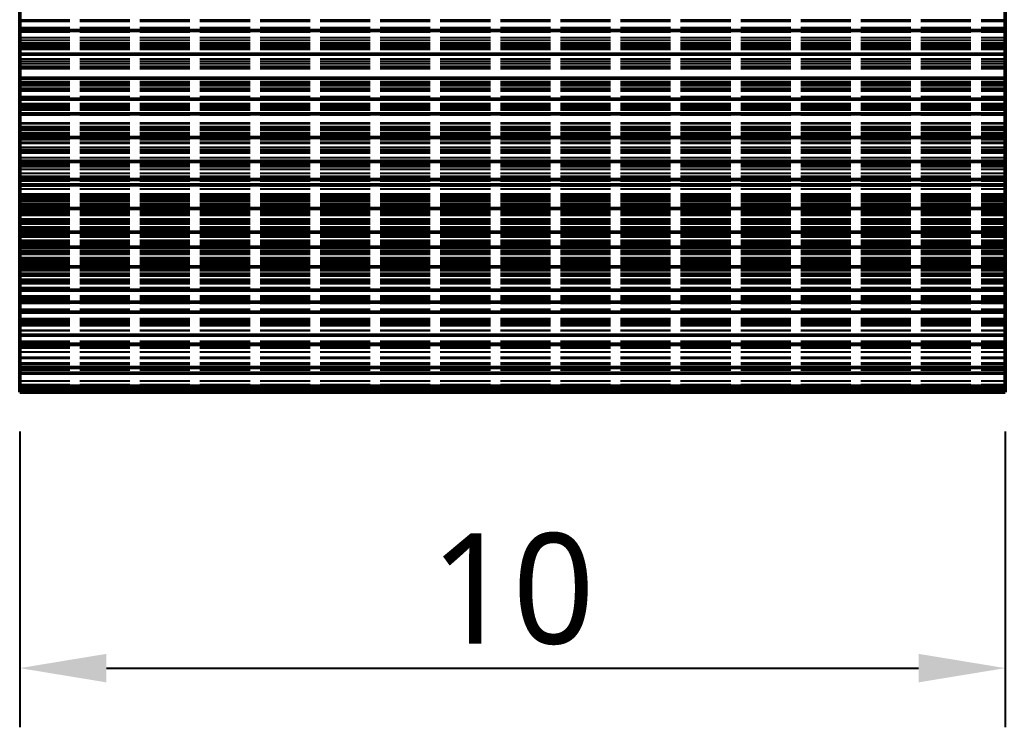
# Model space of a CAD drawing. Header units: millimetres. Extents: x 0 to 420, y 0 to 297.
# Drawn here: x 239.97 to 264.97, y 176.47 to 194.41 of the extents above; entities that cross this region are included whole.
import ezdxf

# ---------------------------------------------------------------- set-up
doc = ezdxf.new("R2010")
doc.units = ezdxf.units.MM
doc.linetypes.add('DASHED', pattern=[1.524, 1.27, -0.254])
for name, color, linetype, lineweight in [('DIM', 3, 'CONTINUOUS', 18), ('HIDDEN', 8, 'DASHED', 25), ('VISIBLE', 7, 'CONTINUOUS', 50)]:
    doc.layers.add(name, color=color, linetype=linetype, lineweight=lineweight)
doc.styles.add('CJK', font='NotoSansCJK-Regular.ttc')
doc.dimstyles.new('GB', dxfattribs={"dimtxt": 2.8, "dimasz": 2.2, "dimexe": 1.5, "dimexo": 1, "dimgap": 0.6, "dimtad": 1, "dimlfac": 100, "dimzin": 12, "dimdsep": 46, "dimtxsty": 'CJK', "dimcen": 2.5, "dimazin": 3, "dimtfac": 0.5, "dimtmove": 2, "dimatfit": 3})

msp = doc.modelspace()

# ---------------------------------------------------------------- linework, layer by layer
at = {"layer": 'HIDDEN'}
for points in [[(239.96812, 194.38135), (239.96812, 194.98568)], [(239.96812, 194.85709), (239.96812, 194.37144)], [(264.96812, 194.38135), (264.96812, 194.98568)], [(264.96812, 194.85709), (264.96812, 194.37144)], [(239.96812, 194.21038), (239.96812, 194.67403)], [(239.96812, 194.40438), (239.96812, 194.55313)], [(239.96812, 193.95716), (239.96812, 194.5531)], [(239.96812, 194.55158), (239.96812, 194.10235)], [(264.96812, 194.21038), (264.96812, 194.67403)], [(264.96812, 194.40438), (264.96812, 194.55313)], [(264.96812, 193.95716), (264.96812, 194.5531)], [(264.96812, 194.55158), (264.96812, 194.10235)], [(239.96812, 194.40737), (239.96812, 193.81424)], [(239.96812, 194.40438), (264.96812, 194.40438)], [(239.96812, 193.81686), (239.96812, 194.40438)], [(239.96812, 194.38135), (264.96812, 194.38135)], [(239.96812, 193.77419), (239.96812, 194.38135)], [(239.96812, 194.37144), (264.96812, 194.37144)], [(239.96812, 194.37144), (239.96812, 193.88915)], [(264.96812, 194.40737), (264.96812, 193.81424)], [(264.96812, 193.81686), (264.96812, 194.40438)], [(264.96812, 193.77419), (264.96812, 194.38135)], [(264.96812, 194.37144), (264.96812, 193.88915)], [(239.96812, 194.21038), (264.96812, 194.21038)], [(239.96812, 193.75017), (239.96812, 194.21038)], [(239.96812, 194.20304), (264.96812, 194.20304)], [(239.96812, 193.71115), (239.96812, 194.20304)], [(239.96812, 194.20304), (239.96812, 194.05944)], [(239.96812, 194.10235), (264.96812, 194.10235)], [(239.96812, 194.10235), (239.96812, 193.65664)], [(239.96812, 194.05944), (239.96812, 193.918)], [(264.96812, 193.75017), (264.96812, 194.21038)], [(264.96812, 193.71115), (264.96812, 194.20304)], [(264.96812, 194.20304), (264.96812, 194.05944)], [(264.96812, 194.10235), (264.96812, 193.65664)], [(264.96812, 194.05944), (264.96812, 193.918)], [(239.96812, 193.95716), (264.96812, 193.95716)], [(239.96812, 193.35846), (239.96812, 193.95716)], [(239.96812, 193.918), (239.96812, 193.77873)], [(239.96812, 193.88915), (264.96812, 193.88915)], [(239.96812, 193.88915), (239.96812, 193.41012)], [(239.96812, 193.81686), (264.96812, 193.81686)], [(239.96812, 193.22664), (239.96812, 193.81686)], [(239.96812, 193.81424), (264.96812, 193.81424)], [(239.96812, 193.81424), (239.96812, 193.21839)], [(239.96812, 193.77873), (264.96812, 193.77873)], [(239.96812, 193.77873), (239.96812, 193.19134)], [(239.96812, 193.77419), (264.96812, 193.77419)], [(239.96812, 193.21442), (239.96812, 193.77419)], [(239.96812, 193.75017), (264.96812, 193.75017)], [(239.96812, 193.29335), (239.96812, 193.75017)], [(264.96812, 193.35846), (264.96812, 193.95716)], [(264.96812, 193.918), (264.96812, 193.77873)], [(264.96812, 193.88915), (264.96812, 193.41012)], [(264.96812, 193.22664), (264.96812, 193.81686)], [(264.96812, 193.81424), (264.96812, 193.21839)], [(264.96812, 193.77873), (264.96812, 193.19134)], [(264.96812, 193.21442), (264.96812, 193.77419)], [(264.96812, 193.29335), (264.96812, 193.75017)], [(239.96812, 193.71115), (264.96812, 193.71115)], [(239.96812, 193.22242), (239.96812, 193.71115)], [(239.96812, 193.65664), (264.96812, 193.65664)], [(239.96812, 193.65664), (239.96812, 193.21442)], [(264.96812, 193.22242), (264.96812, 193.71115)], [(264.96812, 193.65664), (264.96812, 193.21442)], [(239.96812, 193.41012), (264.96812, 193.41012)], [(239.96812, 193.41012), (239.96812, 192.9343)], [(239.96812, 193.35846), (264.96812, 193.35846)], [(239.96812, 192.75714), (239.96812, 193.35846)], [(239.96812, 193.29335), (264.96812, 193.29335)], [(239.96812, 192.8399), (239.96812, 193.29335)], [(264.96812, 193.41012), (264.96812, 192.9343)], [(264.96812, 192.75714), (264.96812, 193.35846)], [(264.96812, 192.8399), (264.96812, 193.29335)], [(239.96812, 193.22664), (264.96812, 193.22664)], [(239.96812, 192.63388), (239.96812, 193.22664)], [(239.96812, 193.22242), (264.96812, 193.22242)], [(239.96812, 192.73677), (239.96812, 193.22242)], [(239.96812, 193.21839), (264.96812, 193.21839)], [(239.96812, 193.21839), (239.96812, 192.61995)], [(239.96812, 193.21442), (264.96812, 193.21442)], [(239.96812, 193.19134), (264.96812, 193.19134)], [(239.96812, 193.19134), (239.96812, 192.60145)], [(239.96812, 193.16914), (264.96812, 193.16914)], [(239.96812, 193.04202), (239.96812, 193.16914)], [(239.96812, 193.16914), (239.96812, 192.66686)], [(239.96812, 192.91707), (239.96812, 193.04202)], [(264.96812, 192.63388), (264.96812, 193.22664)], [(264.96812, 192.73677), (264.96812, 193.22242)], [(264.96812, 193.21839), (264.96812, 192.61995)], [(264.96812, 193.19134), (264.96812, 192.60145)], [(264.96812, 193.04202), (264.96812, 193.16914)], [(264.96812, 193.16914), (264.96812, 192.66686)], [(264.96812, 192.91707), (264.96812, 193.04202)], [(239.96812, 192.9343), (264.96812, 192.9343)], [(239.96812, 192.9343), (239.96812, 192.46163)], [(239.96812, 192.79432), (239.96812, 192.91707)], [(239.96812, 192.8399), (264.96812, 192.8399)], [(239.96812, 192.38978), (239.96812, 192.8399)], [(239.96812, 192.79432), (264.96812, 192.79432)], [(239.96812, 192.20768), (239.96812, 192.79432)], [(239.96812, 192.75714), (264.96812, 192.75714)], [(239.96812, 192.1533), (239.96812, 192.75714)], [(264.96812, 192.9343), (264.96812, 192.46163)], [(264.96812, 192.79432), (264.96812, 192.91707)], [(264.96812, 192.38978), (264.96812, 192.8399)], [(264.96812, 192.20768), (264.96812, 192.79432)], [(264.96812, 192.1533), (264.96812, 192.75714)], [(239.96812, 192.73677), (264.96812, 192.73677)], [(239.96812, 192.25416), (239.96812, 192.73677)], [(239.96812, 192.66686), (264.96812, 192.66686)], [(239.96812, 192.66686), (239.96812, 192.16741)], [(239.96812, 192.63388), (264.96812, 192.63388)], [(239.96812, 192.03871), (239.96812, 192.63388)], [(239.96812, 192.62883), (264.96812, 192.62883)], [(239.96812, 192.12079), (239.96812, 192.62883)], [(239.96812, 192.62883), (239.96812, 192.51129)], [(239.96812, 192.61995), (264.96812, 192.61995)], [(239.96812, 192.61995), (239.96812, 192.38978)], [(239.96812, 192.60145), (264.96812, 192.60145)], [(239.96812, 192.60145), (239.96812, 192.0092)], [(239.96812, 192.51129), (239.96812, 192.39594)], [(264.96812, 192.25416), (264.96812, 192.73677)], [(264.96812, 192.66686), (264.96812, 192.16741)], [(264.96812, 192.03871), (264.96812, 192.63388)], [(264.96812, 192.12079), (264.96812, 192.62883)], [(264.96812, 192.62883), (264.96812, 192.51129)], [(264.96812, 192.61995), (264.96812, 192.38978)], [(264.96812, 192.60145), (264.96812, 192.0092)], [(264.96812, 192.51129), (264.96812, 192.39594)], [(239.96812, 192.46163), (264.96812, 192.46163)], [(239.96812, 192.46163), (239.96812, 191.99208)], [(239.96812, 192.39594), (239.96812, 192.28279)], [(239.96812, 192.28279), (264.96812, 192.28279)], [(239.96812, 192.28279), (239.96812, 191.69688)], [(239.96812, 192.25416), (264.96812, 192.25416)], [(239.96812, 191.77453), (239.96812, 192.25416)], [(264.96812, 192.46163), (264.96812, 191.99208)], [(264.96812, 192.39594), (264.96812, 192.28279)], [(264.96812, 192.28279), (264.96812, 191.69688)], [(264.96812, 191.77453), (264.96812, 192.25416)], [(239.96812, 192.20768), (264.96812, 192.20768)], [(239.96812, 191.61888), (239.96812, 192.20768)], [(239.96812, 192.16741), (264.96812, 192.16741)], [(239.96812, 192.16741), (239.96812, 191.67073)], [(239.96812, 192.1533), (264.96812, 192.1533)], [(239.96812, 191.54705), (239.96812, 192.1533)], [(239.96812, 192.12079), (264.96812, 192.12079)], [(239.96812, 191.6154), (239.96812, 192.12079)], [(239.96812, 192.03871), (264.96812, 192.03871)], [(239.96812, 191.44125), (239.96812, 192.03871)], [(239.96812, 192.0092), (264.96812, 192.0092)], [(239.96812, 192.0092), (239.96812, 191.41472)], [(264.96812, 191.61888), (264.96812, 192.20768)], [(264.96812, 192.16741), (264.96812, 191.67073)], [(264.96812, 191.54705), (264.96812, 192.1533)], [(264.96812, 191.6154), (264.96812, 192.12079)], [(264.96812, 191.44125), (264.96812, 192.03871)], [(264.96812, 192.0092), (264.96812, 191.41472)], [(239.96812, 191.99208), (264.96812, 191.99208)], [(239.96812, 191.99208), (239.96812, 191.52563)], [(239.96812, 191.79311), (264.96812, 191.79311)], [(239.96812, 191.69226), (239.96812, 191.79311)], [(239.96812, 191.79311), (239.96812, 191.27556)], [(239.96812, 191.77453), (264.96812, 191.77453)], [(239.96812, 191.29786), (239.96812, 191.77453)], [(264.96812, 191.99208), (264.96812, 191.52563)], [(264.96812, 191.69226), (264.96812, 191.79311)], [(264.96812, 191.79311), (264.96812, 191.27556)], [(264.96812, 191.29786), (264.96812, 191.77453)], [(239.96812, 191.69688), (264.96812, 191.69688)], [(239.96812, 191.69688), (239.96812, 191.10899)], [(239.96812, 191.59362), (239.96812, 191.69226)], [(239.96812, 191.67073), (264.96812, 191.67073)], [(239.96812, 191.67073), (239.96812, 191.17679)], [(239.96812, 191.61888), (264.96812, 191.61888)], [(239.96812, 191.02803), (239.96812, 191.61888)], [(239.96812, 191.6154), (264.96812, 191.6154)], [(239.96812, 191.1126), (239.96812, 191.6154)], [(239.96812, 191.49719), (239.96812, 191.59362)], [(239.96812, 191.54705), (264.96812, 191.54705)], [(239.96812, 191.06223), (239.96812, 191.54705)], [(239.96812, 191.52563), (264.96812, 191.52563)], [(239.96812, 191.52563), (239.96812, 191.06223)], [(264.96812, 191.69688), (264.96812, 191.10899)], [(264.96812, 191.59362), (264.96812, 191.69226)], [(264.96812, 191.67073), (264.96812, 191.17679)], [(264.96812, 191.02803), (264.96812, 191.61888)], [(264.96812, 191.1126), (264.96812, 191.6154)], [(264.96812, 191.49719), (264.96812, 191.59362)], [(264.96812, 191.06223), (264.96812, 191.54705)], [(264.96812, 191.52563), (264.96812, 191.06223)], [(239.96812, 191.49719), (264.96812, 191.49719)], [(239.96812, 190.91305), (239.96812, 191.49719)], [(239.96812, 191.44125), (264.96812, 191.44125)], [(239.96812, 190.84163), (239.96812, 191.44125)], [(239.96812, 191.41472), (264.96812, 191.41472)], [(239.96812, 191.41472), (239.96812, 190.81813)], [(239.96812, 191.368), (264.96812, 191.368)], [(239.96812, 190.84522), (239.96812, 191.368)], [(239.96812, 191.368), (239.96812, 191.27684)], [(239.96812, 191.29786), (264.96812, 191.29786)], [(239.96812, 190.82412), (239.96812, 191.29786)], [(239.96812, 191.27684), (239.96812, 191.18791)], [(239.96812, 191.27556), (264.96812, 191.27556)], [(239.96812, 191.27556), (239.96812, 190.76033)], [(264.96812, 190.91305), (264.96812, 191.49719)], [(264.96812, 190.84163), (264.96812, 191.44125)], [(264.96812, 191.41472), (264.96812, 190.81813)], [(264.96812, 190.84522), (264.96812, 191.368)], [(264.96812, 191.368), (264.96812, 191.27684)], [(264.96812, 190.82412), (264.96812, 191.29786)], [(264.96812, 191.27684), (264.96812, 191.18791)], [(264.96812, 191.27556), (264.96812, 190.76033)], [(239.96812, 191.18791), (239.96812, 191.10119)], [(239.96812, 191.17679), (264.96812, 191.17679)], [(239.96812, 191.17679), (239.96812, 190.68553)], [(239.96812, 191.1126), (264.96812, 191.1126)], [(239.96812, 190.61235), (239.96812, 191.1126)], [(239.96812, 191.10899), (264.96812, 191.10899)], [(239.96812, 191.10899), (239.96812, 190.51926)], [(239.96812, 191.10119), (264.96812, 191.10119)], [(239.96812, 191.10119), (239.96812, 190.51836)], [(239.96812, 191.06223), (264.96812, 191.06223)], [(239.96812, 191.02803), (264.96812, 191.02803)], [(239.96812, 190.43526), (239.96812, 191.02803)], [(264.96812, 191.18791), (264.96812, 191.10119)], [(264.96812, 191.17679), (264.96812, 190.68553)], [(264.96812, 190.61235), (264.96812, 191.1126)], [(264.96812, 191.10899), (264.96812, 190.51926)], [(264.96812, 191.10119), (264.96812, 190.51836)], [(264.96812, 190.43526), (264.96812, 191.02803)], [(239.96812, 190.91305), (264.96812, 190.91305)], [(239.96812, 190.32726), (239.96812, 190.91305)], [(239.96812, 190.84522), (264.96812, 190.84522)], [(239.96812, 190.32455), (239.96812, 190.84522)], [(239.96812, 190.84163), (264.96812, 190.84163)], [(239.96812, 190.23993), (239.96812, 190.84163)], [(239.96812, 190.82412), (264.96812, 190.82412)], [(239.96812, 190.35329), (239.96812, 190.82412)], [(239.96812, 190.81813), (264.96812, 190.81813)], [(239.96812, 190.81813), (239.96812, 190.81031)], [(239.96812, 190.76033), (264.96812, 190.76033)], [(239.96812, 190.76033), (239.96812, 190.24736)], [(264.96812, 190.32726), (264.96812, 190.91305)], [(264.96812, 190.32455), (264.96812, 190.84522)], [(264.96812, 190.23993), (264.96812, 190.84163)], [(264.96812, 190.35329), (264.96812, 190.82412)], [(264.96812, 190.81813), (264.96812, 190.81031)], [(264.96812, 190.76033), (264.96812, 190.24736)], [(239.96812, 190.73275), (264.96812, 190.73275)], [(239.96812, 190.65845), (239.96812, 190.73275)], [(239.96812, 190.73275), (239.96812, 190.20136)], [(239.96812, 190.68553), (264.96812, 190.68553)], [(239.96812, 190.68553), (239.96812, 190.19695)], [(239.96812, 190.58638), (239.96812, 190.65845)], [(239.96812, 190.61235), (264.96812, 190.61235)], [(239.96812, 190.11462), (239.96812, 190.61235)], [(239.96812, 190.51654), (239.96812, 190.58638)], [(239.96812, 190.51926), (264.96812, 190.51926)], [(239.96812, 190.51926), (239.96812, 189.92778)], [(239.96812, 190.51836), (264.96812, 190.51836)], [(239.96812, 190.51836), (239.96812, 189.93409)], [(239.96812, 190.51654), (264.96812, 190.51654)], [(239.96812, 189.9365), (239.96812, 190.51654)], [(264.96812, 190.65845), (264.96812, 190.73275)], [(264.96812, 190.73275), (264.96812, 190.20136)], [(264.96812, 190.68553), (264.96812, 190.19695)], [(264.96812, 190.58638), (264.96812, 190.65845)], [(264.96812, 190.11462), (264.96812, 190.61235)], [(264.96812, 190.51654), (264.96812, 190.58638)], [(264.96812, 190.51926), (264.96812, 189.92778)], [(264.96812, 190.51836), (264.96812, 189.93409)], [(264.96812, 189.9365), (264.96812, 190.51654)], [(239.96812, 190.43526), (264.96812, 190.43526)], [(239.96812, 189.84069), (239.96812, 190.43526)], [(239.96812, 190.42401), (264.96812, 190.42401)], [(239.96812, 189.88792), (239.96812, 190.42401)], [(239.96812, 190.42401), (239.96812, 190.35949)], [(239.96812, 190.35949), (239.96812, 190.29721)], [(239.96812, 190.32726), (264.96812, 190.32726)], [(239.96812, 189.73995), (239.96812, 190.32726)], [(239.96812, 190.32455), (264.96812, 190.32455)], [(239.96812, 189.80597), (239.96812, 190.32455)], [(239.96812, 190.29721), (239.96812, 190.23716)], [(264.96812, 189.84069), (264.96812, 190.43526)], [(264.96812, 189.88792), (264.96812, 190.42401)], [(264.96812, 190.42401), (264.96812, 190.35949)], [(264.96812, 190.35949), (264.96812, 190.29721)], [(264.96812, 189.73995), (264.96812, 190.32726)], [(264.96812, 189.80597), (264.96812, 190.32455)], [(264.96812, 190.29721), (264.96812, 190.23716)], [(239.96812, 190.24736), (264.96812, 190.24736)], [(239.96812, 190.24736), (239.96812, 189.73664)], [(239.96812, 190.23993), (264.96812, 190.23993)], [(239.96812, 189.63626), (239.96812, 190.23993)], [(239.96812, 190.23716), (264.96812, 190.23716)], [(239.96812, 190.23716), (239.96812, 189.65901)], [(239.96812, 190.20136), (264.96812, 190.20136)], [(239.96812, 190.20136), (239.96812, 189.67175)], [(239.96812, 190.19695), (264.96812, 190.19695)], [(239.96812, 190.19695), (239.96812, 189.71102)], [(239.96812, 190.11462), (264.96812, 190.11462)], [(239.96812, 189.6194), (239.96812, 190.11462)], [(264.96812, 190.24736), (264.96812, 189.73664)], [(264.96812, 189.63626), (264.96812, 190.23993)], [(264.96812, 190.23716), (264.96812, 189.65901)], [(264.96812, 190.20136), (264.96812, 189.67175)], [(264.96812, 190.19695), (264.96812, 189.71102)], [(264.96812, 189.6194), (264.96812, 190.11462)], [(239.96812, 189.99097), (264.96812, 189.99097)], [(239.96812, 189.94343), (239.96812, 189.99097)], [(239.96812, 189.99097), (239.96812, 189.44719)], [(239.96812, 189.89813), (239.96812, 189.94343)], [(239.96812, 189.9365), (264.96812, 189.9365)], [(239.96812, 189.35534), (239.96812, 189.9365)], [(239.96812, 189.93409), (264.96812, 189.93409)], [(239.96812, 189.93409), (239.96812, 189.34848)], [(239.96812, 189.92778), (264.96812, 189.92778)], [(239.96812, 189.92778), (239.96812, 189.33466)], [(239.96812, 189.85508), (239.96812, 189.89813)], [(239.96812, 189.88792), (264.96812, 189.88792)], [(239.96812, 189.3534), (239.96812, 189.88792)], [(239.96812, 189.85508), (264.96812, 189.85508)], [(239.96812, 189.28072), (239.96812, 189.85508)], [(239.96812, 189.84069), (264.96812, 189.84069)], [(239.96812, 189.2444), (239.96812, 189.84069)], [(239.96812, 189.80597), (264.96812, 189.80597)], [(239.96812, 189.28946), (239.96812, 189.80597)], [(239.96812, 189.79946), (264.96812, 189.79946)], [(239.96812, 189.25151), (239.96812, 189.79946)], [(239.96812, 189.79946), (239.96812, 189.76175)], [(239.96812, 189.76175), (239.96812, 189.72629)], [(264.96812, 189.94343), (264.96812, 189.99097)], [(264.96812, 189.99097), (264.96812, 189.44719)], [(264.96812, 189.89813), (264.96812, 189.94343)], [(264.96812, 189.35534), (264.96812, 189.9365)], [(264.96812, 189.93409), (264.96812, 189.34848)], [(264.96812, 189.92778), (264.96812, 189.33466)], [(264.96812, 189.85508), (264.96812, 189.89813)], [(264.96812, 189.3534), (264.96812, 189.88792)], [(264.96812, 189.28072), (264.96812, 189.85508)], [(264.96812, 189.2444), (264.96812, 189.84069)], [(264.96812, 189.28946), (264.96812, 189.80597)], [(264.96812, 189.25151), (264.96812, 189.79946)], [(264.96812, 189.79946), (264.96812, 189.76175)], [(264.96812, 189.76175), (264.96812, 189.72629)], [(239.96812, 189.73995), (264.96812, 189.73995)], [(239.96812, 189.15122), (239.96812, 189.73995)], [(239.96812, 189.73664), (264.96812, 189.73664)], [(239.96812, 189.73664), (239.96812, 189.22814)], [(239.96812, 189.72629), (239.96812, 189.69308)], [(239.96812, 189.71102), (264.96812, 189.71102)], [(239.96812, 189.71102), (239.96812, 189.22772)], [(239.96812, 189.69308), (264.96812, 189.69308)], [(239.96812, 189.69308), (239.96812, 189.12119)], [(239.96812, 189.67175), (264.96812, 189.67175)], [(239.96812, 189.67175), (239.96812, 189.1439)], [(239.96812, 189.65901), (264.96812, 189.65901)], [(239.96812, 189.65901), (239.96812, 189.07996)], [(239.96812, 189.63626), (264.96812, 189.63626)], [(239.96812, 189.22772), (239.96812, 189.63626)], [(239.96812, 189.6194), (264.96812, 189.6194)], [(239.96812, 189.12667), (239.96812, 189.6194)], [(239.96812, 189.56981), (264.96812, 189.56981)], [(239.96812, 189.54915), (239.96812, 189.56981)], [(239.96812, 189.56981), (239.96812, 189.01513)], [(239.96812, 189.53075), (239.96812, 189.54915)], [(239.96812, 189.5146), (239.96812, 189.53075)], [(239.96812, 189.5146), (264.96812, 189.5146)], [(239.96812, 188.9475), (239.96812, 189.5146)], [(264.96812, 189.15122), (264.96812, 189.73995)], [(264.96812, 189.73664), (264.96812, 189.22814)], [(264.96812, 189.72629), (264.96812, 189.69308)], [(264.96812, 189.71102), (264.96812, 189.22772)], [(264.96812, 189.69308), (264.96812, 189.12119)], [(264.96812, 189.67175), (264.96812, 189.1439)], [(264.96812, 189.65901), (264.96812, 189.07996)], [(264.96812, 189.22772), (264.96812, 189.63626)], [(264.96812, 189.12667), (264.96812, 189.6194)], [(264.96812, 189.54915), (264.96812, 189.56981)], [(264.96812, 189.56981), (264.96812, 189.01513)], [(264.96812, 189.53075), (264.96812, 189.54915)], [(264.96812, 189.5146), (264.96812, 189.53075)], [(264.96812, 188.9475), (264.96812, 189.5146)], [(239.96812, 189.49604), (264.96812, 189.49604)], [(239.96812, 188.93775), (239.96812, 189.49604)], [(239.96812, 189.49604), (239.96812, 189.48525)], [(239.96812, 189.48525), (239.96812, 189.47671)], [(239.96812, 189.47671), (239.96812, 189.47042)], [(239.96812, 189.47042), (264.96812, 189.47042)], [(239.96812, 189.47042), (239.96812, 188.90637)], [(239.96812, 189.44719), (264.96812, 189.44719)], [(239.96812, 189.44719), (239.96812, 188.90466)], [(239.96812, 189.35534), (264.96812, 189.35534)], [(239.96812, 188.77318), (239.96812, 189.35534)], [(239.96812, 189.3534), (264.96812, 189.3534)], [(239.96812, 188.82047), (239.96812, 189.3534)], [(239.96812, 189.34848), (264.96812, 189.34848)], [(239.96812, 189.34848), (239.96812, 188.76162)], [(239.96812, 189.33466), (264.96812, 189.33466)], [(239.96812, 189.33466), (239.96812, 188.74001)], [(239.96812, 189.28946), (264.96812, 189.28946)], [(239.96812, 188.77499), (239.96812, 189.28946)], [(239.96812, 189.28072), (264.96812, 189.28072)], [(239.96812, 188.70579), (239.96812, 189.28072)], [(239.96812, 189.25151), (264.96812, 189.25151)], [(239.96812, 188.70462), (239.96812, 189.25151)], [(264.96812, 188.93775), (264.96812, 189.49604)], [(264.96812, 189.49604), (264.96812, 189.48525)], [(264.96812, 189.48525), (264.96812, 189.47671)], [(264.96812, 189.47671), (264.96812, 189.47042)], [(264.96812, 189.47042), (264.96812, 188.90637)], [(264.96812, 189.44719), (264.96812, 188.90466)], [(264.96812, 188.77318), (264.96812, 189.35534)], [(264.96812, 188.82047), (264.96812, 189.3534)], [(264.96812, 189.34848), (264.96812, 188.76162)], [(264.96812, 189.33466), (264.96812, 188.74001)], [(264.96812, 188.77499), (264.96812, 189.28946)], [(264.96812, 188.70579), (264.96812, 189.28072)], [(264.96812, 188.70462), (264.96812, 189.25151)], [(239.96812, 189.2444), (264.96812, 189.2444)], [(239.96812, 188.6465), (239.96812, 189.2444)], [(239.96812, 189.22814), (264.96812, 189.22814)], [(239.96812, 189.22814), (239.96812, 188.72186)], [(239.96812, 189.22772), (264.96812, 189.22772)], [(239.96812, 189.15122), (264.96812, 189.15122)], [(239.96812, 188.56115), (239.96812, 189.15122)], [(239.96812, 189.1439), (264.96812, 189.1439)], [(239.96812, 189.1439), (239.96812, 188.61781)], [(239.96812, 189.12667), (264.96812, 189.12667)], [(239.96812, 188.63642), (239.96812, 189.12667)], [(239.96812, 189.12119), (264.96812, 189.12119)], [(239.96812, 189.12119), (239.96812, 188.54894)], [(239.96812, 189.07996), (264.96812, 189.07996)], [(239.96812, 189.07996), (239.96812, 188.50007)], [(239.96812, 189.01513), (264.96812, 189.01513)], [(239.96812, 189.01513), (239.96812, 188.46117)], [(264.96812, 188.6465), (264.96812, 189.2444)], [(264.96812, 189.22814), (264.96812, 188.72186)], [(264.96812, 188.56115), (264.96812, 189.15122)], [(264.96812, 189.1439), (264.96812, 188.61781)], [(264.96812, 188.63642), (264.96812, 189.12667)], [(264.96812, 189.12119), (264.96812, 188.54894)], [(264.96812, 189.07996), (264.96812, 188.50007)], [(264.96812, 189.01513), (264.96812, 188.46117)], [(239.96812, 188.9475), (264.96812, 188.9475)], [(239.96812, 188.38037), (239.96812, 188.9475)], [(239.96812, 188.93775), (264.96812, 188.93775)], [(239.96812, 188.37998), (239.96812, 188.93775)], [(239.96812, 188.90637), (264.96812, 188.90637)], [(239.96812, 188.90637), (239.96812, 188.34248)], [(239.96812, 188.90466), (264.96812, 188.90466)], [(239.96812, 188.90466), (239.96812, 188.36338)], [(239.96812, 188.82047), (264.96812, 188.82047)], [(239.96812, 188.2891), (239.96812, 188.82047)], [(239.96812, 188.77499), (264.96812, 188.77499)], [(239.96812, 188.26258), (239.96812, 188.77499)], [(239.96812, 188.77318), (264.96812, 188.77318)], [(239.96812, 188.19009), (239.96812, 188.77318)], [(239.96812, 188.76162), (264.96812, 188.76162)], [(239.96812, 188.76162), (239.96812, 188.17361)], [(264.96812, 188.38037), (264.96812, 188.9475)], [(264.96812, 188.37998), (264.96812, 188.93775)], [(264.96812, 188.90637), (264.96812, 188.34248)], [(264.96812, 188.90466), (264.96812, 188.36338)], [(264.96812, 188.2891), (264.96812, 188.82047)], [(264.96812, 188.26258), (264.96812, 188.77499)], [(264.96812, 188.19009), (264.96812, 188.77318)], [(264.96812, 188.76162), (264.96812, 188.17361)], [(239.96812, 188.74001), (264.96812, 188.74001)], [(239.96812, 188.74001), (239.96812, 188.63642)], [(239.96812, 188.72186), (264.96812, 188.72186)], [(239.96812, 188.72186), (239.96812, 188.21779)], [(239.96812, 188.70579), (264.96812, 188.70579)], [(239.96812, 188.13036), (239.96812, 188.70579)], [(239.96812, 188.70462), (264.96812, 188.70462)], [(239.96812, 188.15878), (239.96812, 188.70462)], [(239.96812, 188.6465), (264.96812, 188.6465)], [(239.96812, 188.04706), (239.96812, 188.6465)], [(239.96812, 188.61781), (264.96812, 188.61781)], [(239.96812, 188.61781), (239.96812, 188.09346)], [(239.96812, 188.56115), (264.96812, 188.56115)], [(239.96812, 187.96984), (239.96812, 188.56115)], [(239.96812, 188.54894), (264.96812, 188.54894)], [(239.96812, 188.54894), (239.96812, 187.97637)], [(239.96812, 188.50007), (264.96812, 188.50007)], [(239.96812, 188.50007), (239.96812, 187.91945)], [(264.96812, 188.74001), (264.96812, 188.63642)], [(264.96812, 188.72186), (264.96812, 188.21779)], [(264.96812, 188.13036), (264.96812, 188.70579)], [(264.96812, 188.15878), (264.96812, 188.70462)], [(264.96812, 188.04706), (264.96812, 188.6465)], [(264.96812, 188.61781), (264.96812, 188.09346)], [(264.96812, 187.96984), (264.96812, 188.56115)], [(264.96812, 188.54894), (264.96812, 187.97637)], [(264.96812, 188.50007), (264.96812, 187.91945)], [(239.96812, 188.46117), (264.96812, 188.46117)], [(239.96812, 188.46117), (239.96812, 187.90793)], [(239.96812, 188.38037), (264.96812, 188.38037)], [(239.96812, 187.81326), (239.96812, 188.38037)], [(239.96812, 188.37998), (264.96812, 188.37998)], [(239.96812, 187.82274), (239.96812, 188.37998)], [(239.96812, 188.36338), (264.96812, 188.36338)], [(239.96812, 188.36338), (239.96812, 187.82335)], [(239.96812, 188.34248), (264.96812, 188.34248)], [(239.96812, 188.34248), (239.96812, 187.77881)], [(239.96812, 188.2891), (264.96812, 188.2891)], [(239.96812, 187.75931), (239.96812, 188.2891)], [(239.96812, 188.26258), (264.96812, 188.26258)], [(239.96812, 187.7522), (239.96812, 188.26258)], [(264.96812, 188.46117), (264.96812, 187.90793)], [(264.96812, 187.81326), (264.96812, 188.38037)], [(264.96812, 187.82274), (264.96812, 188.37998)], [(264.96812, 188.36338), (264.96812, 187.82335)], [(264.96812, 188.34248), (264.96812, 187.77881)], [(264.96812, 187.75931), (264.96812, 188.2891)], [(264.96812, 187.7522), (264.96812, 188.26258)], [(239.96812, 188.21779), (264.96812, 188.21779)], [(239.96812, 188.21779), (239.96812, 187.71593)], [(239.96812, 188.19009), (264.96812, 188.19009)], [(239.96812, 187.60615), (239.96812, 188.19009)], [(239.96812, 188.17361), (264.96812, 188.17361)], [(239.96812, 188.17361), (239.96812, 187.58453)], [(239.96812, 188.15878), (264.96812, 188.15878)], [(239.96812, 187.61403), (239.96812, 188.15878)], [(239.96812, 188.13036), (264.96812, 188.13036)], [(239.96812, 187.55451), (239.96812, 188.13036)], [(239.96812, 188.09346), (264.96812, 188.09346)], [(239.96812, 188.09346), (239.96812, 187.57087)], [(239.96812, 188.04706), (264.96812, 188.04706)], [(239.96812, 187.71593), (239.96812, 188.04706)], [(264.96812, 188.21779), (264.96812, 187.71593)], [(264.96812, 187.60615), (264.96812, 188.19009)], [(264.96812, 188.17361), (264.96812, 187.58453)], [(264.96812, 187.61403), (264.96812, 188.15878)], [(264.96812, 187.55451), (264.96812, 188.13036)], [(264.96812, 188.09346), (264.96812, 187.57087)], [(264.96812, 187.71593), (264.96812, 188.04706)], [(239.96812, 187.97637), (264.96812, 187.97637)], [(239.96812, 187.97637), (239.96812, 187.40357)], [(239.96812, 187.96984), (264.96812, 187.96984)], [(239.96812, 187.37737), (239.96812, 187.96984)], [(239.96812, 187.91945), (264.96812, 187.91945)], [(239.96812, 187.91945), (239.96812, 187.33815)], [(239.96812, 187.90793), (264.96812, 187.90793)], [(239.96812, 187.90793), (239.96812, 187.35546)], [(239.96812, 187.82335), (264.96812, 187.82335)], [(239.96812, 187.82335), (239.96812, 187.2846)], [(239.96812, 187.82274), (264.96812, 187.82274)], [(239.96812, 187.26608), (239.96812, 187.82274)], [(239.96812, 187.81326), (264.96812, 187.81326)], [(239.96812, 187.24623), (239.96812, 187.81326)], [(239.96812, 187.77881), (264.96812, 187.77881)], [(239.96812, 187.77881), (239.96812, 187.2154)], [(239.96812, 187.75931), (264.96812, 187.75931)], [(239.96812, 187.2311), (239.96812, 187.75931)], [(239.96812, 187.7522), (264.96812, 187.7522)], [(239.96812, 187.24388), (239.96812, 187.7522)], [(264.96812, 187.97637), (264.96812, 187.40357)], [(264.96812, 187.37737), (264.96812, 187.96984)], [(264.96812, 187.91945), (264.96812, 187.33815)], [(264.96812, 187.90793), (264.96812, 187.35546)], [(264.96812, 187.82335), (264.96812, 187.2846)], [(264.96812, 187.26608), (264.96812, 187.82274)], [(264.96812, 187.24623), (264.96812, 187.81326)], [(264.96812, 187.77881), (264.96812, 187.2154)], [(264.96812, 187.2311), (264.96812, 187.75931)], [(264.96812, 187.24388), (264.96812, 187.7522)], [(239.96812, 187.71593), (264.96812, 187.71593)], [(239.96812, 187.61403), (264.96812, 187.61403)], [(239.96812, 187.07036), (239.96812, 187.61403)], [(239.96812, 187.60615), (264.96812, 187.60615)], [(239.96812, 187.02143), (239.96812, 187.60615)], [(239.96812, 187.58453), (264.96812, 187.58453)], [(239.96812, 187.58453), (239.96812, 187.54643)], [(239.96812, 187.57087), (264.96812, 187.57087)], [(239.96812, 187.57087), (239.96812, 187.05004)], [(239.96812, 187.55451), (264.96812, 187.55451)], [(239.96812, 186.9783), (239.96812, 187.55451)], [(264.96812, 187.07036), (264.96812, 187.61403)], [(264.96812, 187.02143), (264.96812, 187.60615)], [(264.96812, 187.58453), (264.96812, 187.54643)], [(264.96812, 187.57087), (264.96812, 187.05004)], [(264.96812, 186.9783), (264.96812, 187.55451)], [(239.96812, 187.40357), (264.96812, 187.40357)], [(239.96812, 187.40357), (239.96812, 186.83058)], [(239.96812, 187.37737), (264.96812, 187.37737)], [(239.96812, 186.78381), (239.96812, 187.37737)], [(239.96812, 187.35546), (264.96812, 187.35546)], [(239.96812, 187.35546), (239.96812, 186.80377)], [(239.96812, 187.33815), (264.96812, 187.33815)], [(239.96812, 187.33815), (239.96812, 186.75626)], [(239.96812, 187.2846), (264.96812, 187.2846)], [(239.96812, 187.2846), (239.96812, 186.74713)], [(239.96812, 187.26608), (264.96812, 187.26608)], [(239.96812, 186.71004), (239.96812, 187.26608)], [(264.96812, 187.40357), (264.96812, 186.83058)], [(264.96812, 186.78381), (264.96812, 187.37737)], [(264.96812, 187.35546), (264.96812, 186.80377)], [(264.96812, 187.33815), (264.96812, 186.75626)], [(264.96812, 187.2846), (264.96812, 186.74713)], [(264.96812, 186.71004), (264.96812, 187.26608)], [(239.96812, 187.24623), (264.96812, 187.24623)], [(239.96812, 186.67932), (239.96812, 187.24623)], [(239.96812, 187.2311), (264.96812, 187.2311)], [(239.96812, 186.70449), (239.96812, 187.2311)], [(239.96812, 187.2154), (264.96812, 187.2154)], [(239.96812, 187.2154), (239.96812, 186.65229)], [(239.96812, 187.07036), (264.96812, 187.07036)], [(239.96812, 186.52781), (239.96812, 187.07036)], [(239.96812, 187.05004), (264.96812, 187.05004)], [(239.96812, 187.05004), (239.96812, 186.53098)], [(239.96812, 187.02143), (264.96812, 187.02143)], [(239.96812, 186.43601), (239.96812, 187.02143)], [(264.96812, 186.67932), (264.96812, 187.24623)], [(264.96812, 186.70449), (264.96812, 187.2311)], [(264.96812, 187.2154), (264.96812, 186.65229)], [(264.96812, 186.52781), (264.96812, 187.07036)], [(264.96812, 187.05004), (264.96812, 186.53098)], [(264.96812, 186.43601), (264.96812, 187.02143)], [(239.96812, 186.9783), (264.96812, 186.9783)], [(239.96812, 186.40178), (239.96812, 186.9783)], [(239.96812, 186.83058), (264.96812, 186.83058)], [(239.96812, 186.83058), (239.96812, 186.25747)], [(239.96812, 186.80377), (264.96812, 186.80377)], [(239.96812, 186.80377), (239.96812, 186.2529)], [(239.96812, 186.78381), (264.96812, 186.78381)], [(239.96812, 186.53098), (239.96812, 186.78381)], [(239.96812, 186.75626), (264.96812, 186.75626)], [(239.96812, 186.75626), (239.96812, 186.40345)], [(264.96812, 186.40178), (264.96812, 186.9783)], [(264.96812, 186.83058), (264.96812, 186.25747)], [(264.96812, 186.80377), (264.96812, 186.2529)], [(264.96812, 186.53098), (264.96812, 186.78381)], [(264.96812, 186.75626), (264.96812, 186.40345)], [(239.96812, 186.74713), (264.96812, 186.74713)], [(239.96812, 186.74713), (239.96812, 186.21097)], [(239.96812, 186.71004), (264.96812, 186.71004)], [(239.96812, 186.15463), (239.96812, 186.71004)], [(239.96812, 186.70449), (264.96812, 186.70449)], [(239.96812, 186.17949), (239.96812, 186.70449)], [(239.96812, 186.67932), (264.96812, 186.67932)], [(239.96812, 186.11258), (239.96812, 186.67932)], [(239.96812, 186.65229), (264.96812, 186.65229)], [(239.96812, 186.65229), (239.96812, 186.08953)], [(239.96812, 186.53098), (264.96812, 186.53098)], [(239.96812, 186.52781), (264.96812, 186.52781)], [(239.96812, 185.9864), (239.96812, 186.52781)], [(264.96812, 186.74713), (264.96812, 186.21097)], [(264.96812, 186.15463), (264.96812, 186.71004)], [(264.96812, 186.17949), (264.96812, 186.70449)], [(264.96812, 186.11258), (264.96812, 186.67932)], [(264.96812, 186.65229), (264.96812, 186.08953)], [(264.96812, 185.9864), (264.96812, 186.52781)], [(239.96812, 186.43601), (264.96812, 186.43601)], [(239.96812, 185.84996), (239.96812, 186.43601)], [(239.96812, 186.40178), (264.96812, 186.40178)], [(239.96812, 185.82502), (239.96812, 186.40178)], [(239.96812, 186.25747), (264.96812, 186.25747)], [(239.96812, 186.25747), (239.96812, 185.68428)], [(239.96812, 186.2529), (264.96812, 186.2529)], [(239.96812, 186.2529), (239.96812, 185.70288)], [(264.96812, 185.84996), (264.96812, 186.43601)], [(264.96812, 185.82502), (264.96812, 186.40178)], [(264.96812, 186.25747), (264.96812, 185.68428)], [(264.96812, 186.2529), (264.96812, 185.70288)], [(239.96812, 186.21097), (264.96812, 186.21097)], [(239.96812, 186.21097), (239.96812, 185.67613)], [(239.96812, 186.15463), (264.96812, 186.15463)], [(239.96812, 185.59991), (239.96812, 186.15463)], [(239.96812, 186.11258), (264.96812, 186.11258)], [(239.96812, 185.54607), (239.96812, 186.11258)], [(239.96812, 186.08953), (264.96812, 186.08953)], [(239.96812, 186.08953), (239.96812, 185.52715)], [(264.96812, 186.21097), (264.96812, 185.67613)], [(264.96812, 185.59991), (264.96812, 186.15463)], [(264.96812, 185.54607), (264.96812, 186.11258)], [(264.96812, 186.08953), (264.96812, 185.52715)], [(239.96812, 185.9864), (264.96812, 185.9864)], [(239.96812, 185.44616), (239.96812, 185.9864)], [(239.96812, 185.84996), (264.96812, 185.84996)], [(239.96812, 185.67613), (239.96812, 185.84996)], [(239.96812, 185.82502), (264.96812, 185.82502)], [(239.96812, 185.24808), (239.96812, 185.82502)], [(264.96812, 185.44616), (264.96812, 185.9864)], [(264.96812, 185.67613), (264.96812, 185.84996)], [(264.96812, 185.24808), (264.96812, 185.82502)], [(239.96812, 185.70288), (264.96812, 185.70288)], [(239.96812, 185.70288), (239.96812, 185.15373)], [(239.96812, 185.68428), (264.96812, 185.68428)], [(239.96812, 185.68428), (239.96812, 185.59092)], [(239.96812, 185.67613), (264.96812, 185.67613)], [(239.96812, 185.59991), (264.96812, 185.59991)], [(239.96812, 185.0459), (239.96812, 185.59991)], [(239.96812, 185.54607), (264.96812, 185.54607)], [(239.96812, 184.97981), (239.96812, 185.54607)], [(239.96812, 185.52715), (264.96812, 185.52715)], [(239.96812, 185.52715), (239.96812, 185.11106)], [(264.96812, 185.70288), (264.96812, 185.15373)], [(264.96812, 185.68428), (264.96812, 185.59092)], [(264.96812, 185.0459), (264.96812, 185.59991)], [(264.96812, 184.97981), (264.96812, 185.54607)], [(264.96812, 185.52715), (264.96812, 185.11106)], [(239.96812, 185.24808), (264.96812, 185.24808)], [(239.96812, 185.15373), (239.96812, 185.24808)], [(239.96812, 185.15373), (264.96812, 185.15373)], [(264.96812, 185.15373), (264.96812, 185.24808)], [(239.96812, 184.97981), (264.96812, 184.97981)], [(239.96812, 184.9652), (239.96812, 184.97981)], [(264.96812, 184.9652), (264.96812, 184.97981)]]:
    msp.add_lwpolyline(points, dxfattribs=at)
at = {"layer": 'VISIBLE'}
for points in [[(239.96812, 194.73518), (239.96812, 194.13363)], [(264.96812, 194.73518), (264.96812, 194.13363)], [(239.96812, 194.13363), (264.96812, 194.13363)], [(239.96812, 194.13363), (239.96812, 193.52929)], [(264.96812, 194.13363), (264.96812, 193.52929)], [(239.96812, 193.52929), (264.96812, 193.52929)], [(239.96812, 193.52929), (239.96812, 192.92227)], [(264.96812, 193.52929), (264.96812, 192.92227)], [(239.96812, 192.92227), (264.96812, 192.92227)], [(239.96812, 192.92227), (239.96812, 192.38978)], [(264.96812, 192.92227), (264.96812, 192.38978)], [(239.96812, 192.38978), (264.96812, 192.38978)], [(239.96812, 192.38978), (239.96812, 192.01906)], [(264.96812, 192.38978), (264.96812, 192.01906)], [(239.96812, 192.01906), (264.96812, 192.01906)], [(239.96812, 192.01906), (239.96812, 191.41581)], [(264.96812, 192.01906), (264.96812, 191.41581)], [(239.96812, 191.41581), (264.96812, 191.41581)], [(239.96812, 191.41581), (239.96812, 190.81031)], [(264.96812, 191.41581), (264.96812, 190.81031)], [(239.96812, 190.81031), (264.96812, 190.81031)], [(239.96812, 190.81031), (239.96812, 190.35329)], [(239.96812, 190.81031), (239.96812, 190.21954)], [(264.96812, 190.81031), (264.96812, 190.35329)], [(264.96812, 190.81031), (264.96812, 190.21954)], [(239.96812, 190.35329), (264.96812, 190.35329)], [(239.96812, 190.21954), (264.96812, 190.21954)], [(239.96812, 190.21954), (239.96812, 189.61904)], [(264.96812, 190.21954), (264.96812, 189.61904)], [(239.96812, 189.61904), (264.96812, 189.61904)], [(239.96812, 189.61904), (239.96812, 189.01673)], [(264.96812, 189.61904), (264.96812, 189.01673)], [(239.96812, 189.01673), (264.96812, 189.01673)], [(239.96812, 189.01673), (239.96812, 188.63642)], [(264.96812, 189.01673), (264.96812, 188.63642)], [(239.96812, 188.63642), (264.96812, 188.63642)], [(239.96812, 188.63642), (239.96812, 188.14391)], [(264.96812, 188.63642), (264.96812, 188.14391)], [(239.96812, 188.14391), (264.96812, 188.14391)], [(239.96812, 188.14391), (239.96812, 187.54643)], [(264.96812, 188.14391), (264.96812, 187.54643)], [(239.96812, 187.54643), (264.96812, 187.54643)], [(239.96812, 187.54643), (239.96812, 187.24388)], [(239.96812, 187.54643), (239.96812, 186.99445)], [(264.96812, 187.54643), (264.96812, 187.24388)], [(264.96812, 187.54643), (264.96812, 186.99445)], [(239.96812, 187.24388), (264.96812, 187.24388)], [(239.96812, 186.99445), (264.96812, 186.99445)], [(239.96812, 186.99445), (239.96812, 186.40345)], [(264.96812, 186.99445), (264.96812, 186.40345)], [(239.96812, 186.40345), (264.96812, 186.40345)], [(239.96812, 186.40345), (239.96812, 186.17949)], [(239.96812, 186.40345), (239.96812, 186.17382)], [(264.96812, 186.40345), (264.96812, 186.17949)], [(264.96812, 186.40345), (264.96812, 186.17382)], [(239.96812, 186.17949), (264.96812, 186.17949)], [(239.96812, 186.17382), (264.96812, 186.17382)], [(239.96812, 186.17382), (239.96812, 185.59092)], [(264.96812, 186.17382), (264.96812, 185.59092)], [(239.96812, 185.59092), (264.96812, 185.59092)], [(239.96812, 185.59092), (239.96812, 185.44616)], [(239.96812, 185.59092), (239.96812, 185.11106)], [(264.96812, 185.59092), (264.96812, 185.44616)], [(264.96812, 185.59092), (264.96812, 185.11106)], [(239.96812, 185.44616), (264.96812, 185.44616)], [(239.96812, 185.11106), (264.96812, 185.11106)], [(239.96812, 185.11106), (239.96812, 185.0459)], [(239.96812, 185.11106), (239.96812, 184.9652)], [(239.96812, 185.0459), (264.96812, 185.0459)], [(264.96812, 185.11106), (264.96812, 185.0459)], [(264.96812, 185.11106), (264.96812, 184.9652)], [(239.96812, 184.9652), (264.96812, 184.9652)]]:
    msp.add_lwpolyline(points, dxfattribs=at)

# ---------------------------------------------------------------- dimensions: what is measured, and where the dimension line sits
at = {"layer": 'DIM'}
msp.add_linear_dim(base=(239.96812, 177.9652), p1=(239.96812, 184.9652), p2=(264.96812, 184.9652), text='10', dimstyle='GB', dxfattribs=at).render()

doc.saveas('drawing.dxf')
